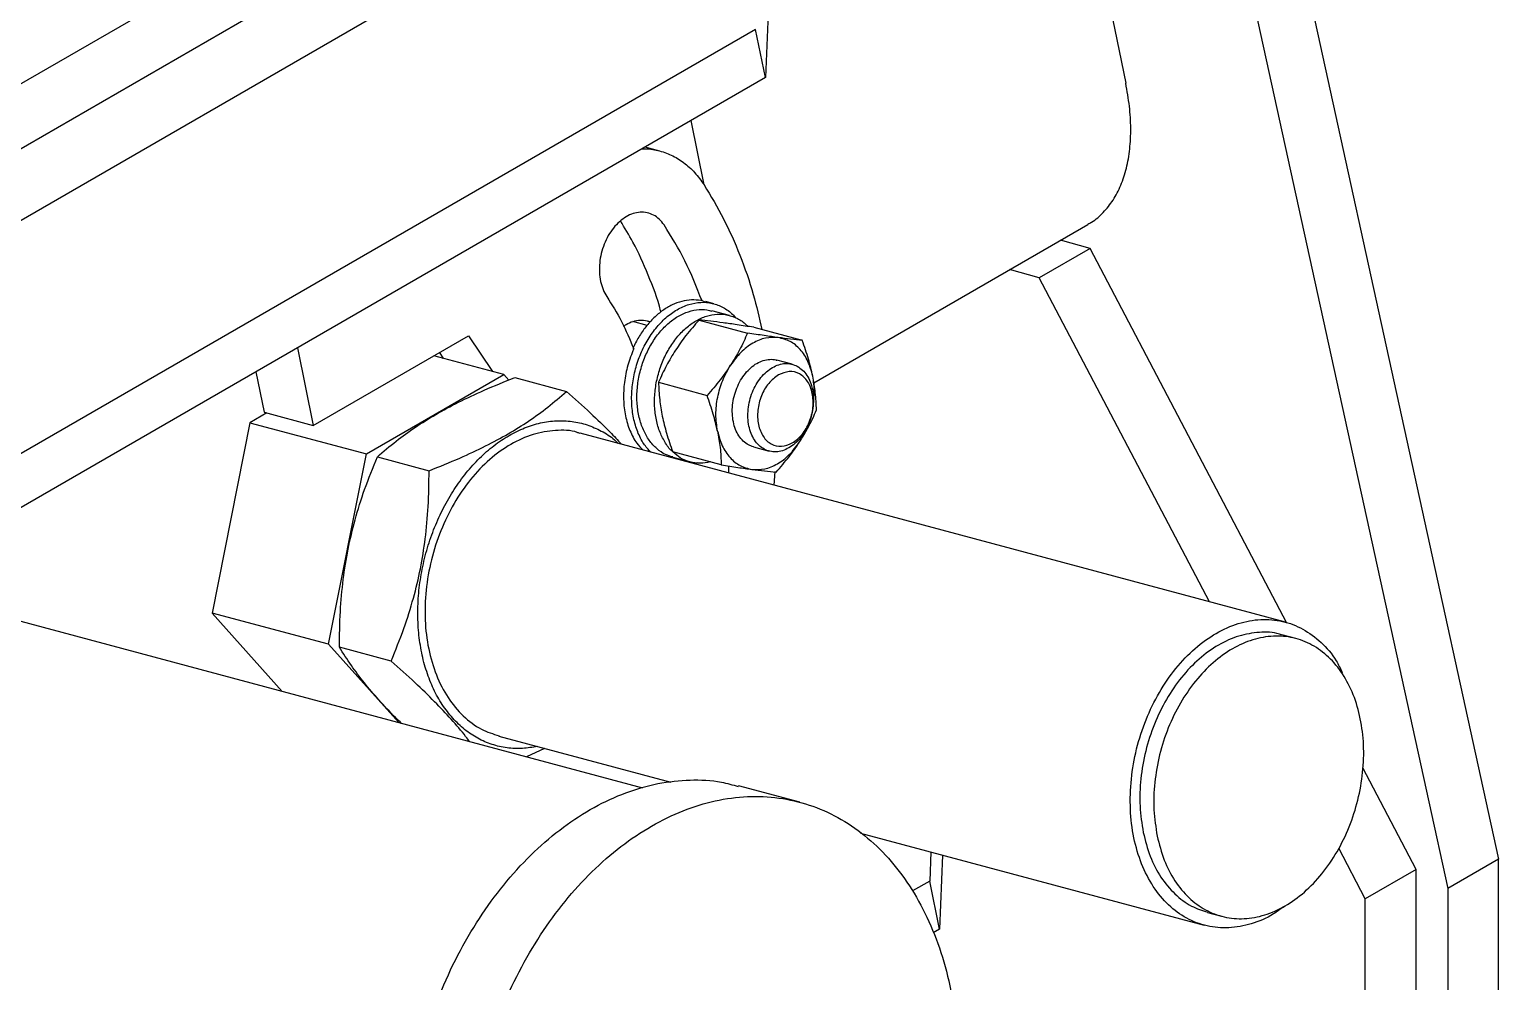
# Model space of a CAD drawing. Header units: millimetres. Extents: x 861 to 27901, y 673 to 17923.
# Drawn here: x 24661.3 to 24920.8, y 7155.1 to 7323.2 of the extents above; entities that cross this region are included whole.
import ezdxf

# ---------------------------------------------------------------- set-up
doc = ezdxf.new("R2010")
doc.units = ezdxf.units.MM
doc.header["$LTSCALE"] = 33.3

msp = doc.modelspace()

# ---------------------------------------------------------------- linework, layer by layer
at = {"color": 7, "linetype": 'Continuous', "lineweight": 25}
for p, q in [((24847.35, 7511.78), (24920.8, 7176.76)), ((24838.38, 7506.6), (24911.83, 7171.58)), ((24833.47, 7418.66), (24854.95, 7313.71)), ((24186.77, 7040.55), (24753.01, 7367.44)), ((24200.3, 7036.93), (24766.54, 7363.81)), ((24768.87, 7352.46), (24202.63, 7025.58)), ((24792.27, 7338.15), (24791.31, 7314.72)), ((24789.57, 7323.23), (24279.39, 7028.71)), ((24791.31, 7314.72), (24789.57, 7323.23)), ((24791.31, 7314.72), (24281.14, 7020.2)), ((24778.15, 7307.12), (24780.46, 7295.8)), ((24772.69, 7301.75), (24770.07, 7302.46)), ((24799.85, 7260.85), (24848.27, 7288.8)), ((24848.64, 7284.57), (24839.67, 7279.39)), ((24848.64, 7284.57), (24843.41, 7286)), ((24883.38, 7218.44), (24848.64, 7284.57)), ((24839.67, 7279.39), (24834.44, 7280.82)), ((24869.72, 7222.19), (24839.67, 7279.39)), ((24780.11, 7275.32), (24779.92, 7275.38)), ((24780.73, 7275.1), (24780.11, 7275.32)), ((24782.19, 7274.8), (24780.76, 7275.18)), ((24784.97, 7272.73), (24781.86, 7273.56)), ((24770.41, 7270.98), (24767.88, 7271.65)), ((24779.58, 7271.92), (24788.15, 7269.63)), ((24789.24, 7270.64), (24797.82, 7268.34)), ((24711.46, 7253.33), (24738.86, 7269.15)), ((24738.86, 7269.15), (24743.09, 7262.84)), ((24708.66, 7267), (24711.46, 7253.33)), ((24745.12, 7262.29), (24732.73, 7265.61)), ((24733.73, 7266.19), (24734.42, 7265.16)), ((24767.87, 7266.88), (24768.06, 7266.83)), ((24796.05, 7264.11), (24793.3, 7264.84)), ((24701.34, 7262.78), (24702.8, 7255.65)), ((24720.84, 7248.28), (24745.12, 7262.29)), ((24745.12, 7262.29), (24745.98, 7261.33)), ((24747.05, 7261.78), (24756.18, 7259.33)), ((24772.42, 7260.93), (24781, 7258.63)), ((24703.27, 7255.52), (24700.26, 7253.79)), ((24702.8, 7255.65), (24711.46, 7253.33)), ((24799.43, 7255.04), (24799.43, 7255.05)), ((24700.26, 7253.79), (24693.57, 7220.19)), ((24700.26, 7253.79), (24720.84, 7248.28)), ((24799.4, 7254.94), (24799.41, 7254.95)), ((24883.13, 7218.6), (24758.58, 7251.96)), ((24714.14, 7214.68), (24720.84, 7248.28)), ((24722.77, 7247.76), (24731.91, 7245.31)), ((24774.93, 7247.7), (24778.04, 7246.87)), ((24783.51, 7246.35), (24774.94, 7248.64)), ((24789.2, 7249.53), (24791.95, 7248.79)), ((24784.87, 7244.92), (24784.84, 7246.14)), ((24792.96, 7245.19), (24792.81, 7242.79)), ((24769.63, 7189.31), (24636.06, 7225.09)), ((24693.57, 7220.19), (24705.98, 7206.36)), ((24714.14, 7214.68), (24693.57, 7220.19)), ((24885, 7215.7), (24882.53, 7216.36)), ((24726.56, 7200.85), (24714.14, 7214.68)), ((24725.21, 7211.72), (24716.07, 7214.16)), ((24744.25, 7198.47), (24774.59, 7190.34)), ((24752.31, 7196.31), (24749.12, 7194.81)), ((24906.22, 7174.94), (24896.81, 7192.86)), ((24797.39, 7186.8), (24786.55, 7189.7)), ((24808.12, 7181.36), (24868.8, 7165.1)), ((24820.54, 7178.03), (24820.33, 7172.9)), ((24822.61, 7177.48), (24822.08, 7164.39)), ((24897.25, 7169.76), (24892.56, 7178.69)), ((24906.22, 7174.94), (24897.25, 7169.76)), ((24906.22, 7038.36), (24906.22, 7174.94)), ((24920.8, 7176.76), (24911.83, 7171.58)), ((24920.8, 7052.67), (24920.8, 7176.76)), ((24820.33, 7172.9), (24817.29, 7171.14)), ((24822.08, 7164.39), (24820.33, 7172.9)), ((24897.25, 7033.18), (24897.25, 7169.76)), ((24911.83, 7171.58), (24911.83, 7047.49)), ((24869.4, 7167.34), (24871.87, 7166.68)), ((24822.08, 7164.39), (24820.94, 7163.73))]:
    msp.add_line(p, q, dxfattribs=at)
for points, knots in [([(24848.24, 7288.85), (24848.47, 7288.97), (24849.5, 7289.47), (24851.02, 7290.87), (24852.77, 7293.03), (24854.14, 7295.67), (24855.13, 7298.69), (24855.72, 7302.07), (24855.89, 7305.73), (24855.67, 7309.62), (24855.19, 7312.35), (24854.95, 7313.71)], [0, 0, 0, 0, 0.034592, 0.155268, 0.275944, 0.39662, 0.517296, 0.637972, 0.758648, 0.879324, 1, 1, 1, 1]), ([(24769.52, 7302.13), (24769.63, 7302.14), (24770.59, 7302.23), (24772.34, 7301.9), (24774.71, 7301.12), (24776.89, 7299.79), (24778.87, 7298.03), (24779.95, 7296.52), (24780.49, 7295.76)], [0, 0, 0, 0, 0.024766, 0.219813, 0.414859, 0.609906, 0.804953, 1, 1, 1, 1]), ([(24780.49, 7295.76), (24781.66, 7293.81), (24784, 7289.93), (24786.87, 7283.41), (24789.17, 7276.87), (24790.22, 7272.33), (24790.7, 7270.25)], [0, 0, 0, 0, 0.260147, 0.520294, 0.780441, 1, 1, 1, 1]), ([(24772.86, 7273.33), (24772.84, 7273.41), (24772.27, 7275.71), (24770.64, 7279.88), (24768.31, 7285.22), (24766.46, 7288.19), (24765.7, 7289.41)], [0, 0, 0, 0, 0.012427, 0.378484, 0.744542, 1, 1, 1, 1]), ([(24771.05, 7248.62), (24770.63, 7249.08), (24769.71, 7250.09), (24768.69, 7252.15), (24767.96, 7254.6), (24767.63, 7257.3), (24767.72, 7260.11), (24768.22, 7262.95), (24769.1, 7265.7), (24770.35, 7268.26), (24771.91, 7270.52), (24773.71, 7272.4), (24775.69, 7273.83), (24777.78, 7274.76), (24779.89, 7275.13), (24781.95, 7274.96), (24783.85, 7274.21), (24785.24, 7273.3), (24785.86, 7272.51), (24786.02, 7272.31)], [0, 0, 0, 0, 0.0525012, 0.1142519, 0.1760025, 0.2377532, 0.2995039, 0.3612546, 0.4230053, 0.484756, 0.5465067, 0.6082574, 0.6700081, 0.7317588, 0.7935095, 0.8552602, 0.9170109, 0.9787615, 1, 1, 1, 1]), ([(24774.95, 7247.75), (24774.52, 7247.87), (24773.5, 7248.16), (24772.08, 7249.17), (24770.74, 7250.64), (24769.7, 7252.5), (24768.97, 7254.67), (24768.6, 7257.06), (24768.6, 7259.58), (24768.97, 7262.14), (24769.68, 7264.64), (24770.72, 7267), (24772.05, 7269.11), (24773.62, 7270.91), (24775.36, 7272.33), (24777.22, 7273.31), (24779.12, 7273.79), (24780.69, 7273.86), (24781.56, 7273.59), (24781.84, 7273.5)], [0, 0, 0, 0, 0.045194, 0.106846, 0.168498, 0.230149, 0.291801, 0.353453, 0.415105, 0.476757, 0.538409, 0.60006, 0.661712, 0.723364, 0.785016, 0.846668, 0.90832, 0.969971, 1, 1, 1, 1]), ([(24766.27, 7270.82), (24766.41, 7270.93), (24766.94, 7271.33), (24767.94, 7271.72), (24769.19, 7271.95), (24770.22, 7271.9), (24770.78, 7271.66), (24770.96, 7271.58)], [0, 0, 0, 0, 0.095917, 0.354252, 0.612587, 0.870922, 1, 1, 1, 1]), ([(24774.92, 7248.7), (24774.87, 7248.74), (24774.33, 7249.16), (24773.51, 7250.38), (24772.54, 7252.3), (24771.93, 7254.56), (24771.67, 7256.99), (24771.78, 7259.54), (24772.26, 7262.09), (24773.08, 7264.56), (24774.22, 7266.85), (24775.62, 7268.88), (24777.25, 7270.56), (24779.04, 7271.85), (24780.92, 7272.68), (24782.82, 7273.03), (24784.68, 7272.89), (24786.39, 7272.23), (24787.57, 7271.51), (24788.08, 7270.9), (24788.16, 7270.8)], [0, 0, 0, 0, 0.005533, 0.066973, 0.128413, 0.189853, 0.251293, 0.312733, 0.374172, 0.435612, 0.497052, 0.558492, 0.619932, 0.681372, 0.742812, 0.804252, 0.865692, 0.927131, 0.988571, 1, 1, 1, 1]), ([(24779.58, 7271.92), (24778.79, 7271.02), (24777.28, 7269.3), (24776.02, 7267.46), (24775.42, 7266.58)], [0, 0, 0, 0, 0.521843, 1, 1, 1, 1]), ([(24783.82, 7271.44), (24783.07, 7271.53), (24781.5, 7271.73), (24780.24, 7271.86), (24779.58, 7271.92)], [0, 0, 0, 0, 0.478157, 1, 1, 1, 1]), ([(24789.24, 7270.64), (24788.24, 7270.79), (24786.32, 7271.09), (24784.63, 7271.33), (24783.82, 7271.44)], [0, 0, 0, 0, 0.521843, 1, 1, 1, 1]), ([(24788.15, 7269.63), (24787.71, 7268.63), (24786.86, 7266.73), (24785.71, 7264.86), (24785.16, 7263.97)], [0, 0, 0, 0, 0.521843, 1, 1, 1, 1]), ([(24793.57, 7268.82), (24792.77, 7268.94), (24791.08, 7269.17), (24789.16, 7269.47), (24788.15, 7269.63)], [0, 0, 0, 0, 0.478157, 1, 1, 1, 1]), ([(24797.82, 7268.34), (24797.16, 7268.4), (24795.9, 7268.53), (24794.32, 7268.73), (24793.57, 7268.82)], [0, 0, 0, 0, 0.521843, 1, 1, 1, 1]), ([(24799.66, 7262.04), (24799.43, 7263.04), (24798.95, 7265.12), (24798.21, 7267.24), (24797.82, 7268.34)], [0, 0, 0, 0, 0.478157, 1, 1, 1, 1]), ([(24768.06, 7266.83), (24767.68, 7265.88), (24766.92, 7263.97), (24766.33, 7260.92), (24766.18, 7257.88), (24766.51, 7254.98), (24767.32, 7252.36), (24768.38, 7250.3), (24769.31, 7249.37), (24769.68, 7248.99)], [0, 0, 0, 0, 0.149668, 0.299337, 0.449005, 0.598674, 0.748342, 0.898011, 1, 1, 1, 1]), ([(24775.42, 7266.58), (24774.87, 7265.69), (24773.72, 7263.82), (24772.87, 7261.92), (24772.42, 7260.93)], [0, 0, 0, 0, 0.478157, 1, 1, 1, 1]), ([(24785.16, 7263.97), (24784.56, 7263.09), (24783.3, 7261.25), (24781.79, 7259.53), (24781, 7258.63)], [0, 0, 0, 0, 0.478157, 1, 1, 1, 1]), ([(24789.21, 7249.54), (24788.9, 7249.64), (24788.25, 7249.85), (24787.37, 7250.52), (24786.6, 7251.44), (24786, 7252.6), (24785.61, 7253.93), (24785.43, 7255.38), (24785.48, 7256.91), (24785.75, 7258.44), (24786.23, 7259.93), (24786.9, 7261.31), (24787.74, 7262.53), (24788.72, 7263.55), (24789.79, 7264.32), (24790.92, 7264.83), (24792.06, 7265.01), (24792.87, 7265), (24793.25, 7264.85), (24793.3, 7264.83)], [0, 0, 0, 0, 0.054137, 0.116637, 0.179137, 0.241637, 0.304137, 0.366637, 0.429137, 0.491637, 0.554137, 0.616637, 0.679137, 0.741637, 0.804137, 0.866637, 0.929137, 0.991637, 1, 1, 1, 1]), ([(24722.77, 7247.76), (24723.85, 7248.7), (24725.88, 7250.47), (24729.36, 7252.98), (24733.03, 7255.27), (24737.11, 7257.46), (24741.77, 7259.64), (24745.23, 7261.04), (24747.05, 7261.78)], [0, 0, 0, 0, 0.182375, 0.345749, 0.5, 0.654251, 0.817624, 1, 1, 1, 1]), ([(24772.42, 7260.93), (24772.47, 7259.92), (24772.55, 7257.98), (24772.92, 7255.92), (24773.1, 7254.94)], [0, 0, 0, 0, 0.521843, 1, 1, 1, 1]), ([(24799.76, 7257.37), (24799.84, 7257.96), (24800.06, 7259.57), (24799.82, 7261.08), (24799.66, 7262.04)], [0, 0, 0, 0, 0.364609, 1, 1, 1, 1]), ([(24800.33, 7256.06), (24800.29, 7257.07), (24800.2, 7259), (24799.84, 7261.06), (24799.66, 7262.04)], [0, 0, 0, 0, 0.521843, 1, 1, 1, 1]), ([(24731.91, 7245.31), (24733.73, 7246.05), (24737.19, 7247.45), (24741.85, 7249.64), (24745.92, 7251.82), (24749.59, 7254.11), (24753.07, 7256.62), (24755.11, 7258.39), (24756.18, 7259.33)], [0, 0, 0, 0, 0.1826877, 0.3459844, 0.5, 0.6540051, 0.8173015, 1, 1, 1, 1]), ([(24756.18, 7259.33), (24757.6, 7258.06), (24760.29, 7255.65), (24763.54, 7252.53), (24765.22, 7250.72), (24765.89, 7250)], [0, 0, 0, 0, 0.403477, 0.764128, 1, 1, 1, 1]), ([(24782.84, 7252.33), (24782.61, 7253.33), (24782.13, 7255.41), (24781.39, 7257.53), (24781, 7258.63)], [0, 0, 0, 0, 0.478157, 1, 1, 1, 1]), ([(24797.34, 7250.4), (24797.89, 7251.29), (24799.04, 7253.16), (24799.89, 7255.06), (24800.33, 7256.06)], [0, 0, 0, 0, 0.478157, 1, 1, 1, 1]), ([(24751.04, 7196.65), (24750.16, 7196.5), (24748.35, 7196.19), (24745.66, 7196.33), (24743, 7196.93), (24740.48, 7198.02), (24738.15, 7199.58), (24736.04, 7201.58), (24734.2, 7203.98), (24732.65, 7206.74), (24731.43, 7209.82), (24730.54, 7213.16), (24730.02, 7216.71), (24729.86, 7220.41), (24730.06, 7224.18), (24730.64, 7227.98), (24731.57, 7231.72), (24732.84, 7235.36), (24734.42, 7238.82), (24736.3, 7242.05), (24738.44, 7244.99), (24740.8, 7247.6), (24743.34, 7249.81), (24746.01, 7251.61), (24748.78, 7252.96), (24751.6, 7253.83), (24754.41, 7254.22), (24757.17, 7254.1), (24759.84, 7253.5), (24762.34, 7252.38), (24764.18, 7251.26), (24765.08, 7250.37), (24765.29, 7250.16)], [0, 0, 0, 0, 0.031812, 0.066017, 0.100222, 0.134426, 0.168631, 0.202836, 0.237041, 0.271245, 0.30545, 0.339655, 0.37386, 0.408064, 0.442269, 0.476474, 0.510679, 0.544883, 0.579088, 0.613293, 0.647498, 0.681702, 0.715907, 0.750112, 0.784317, 0.818521, 0.852726, 0.886931, 0.921136, 0.95534, 0.989545, 1, 1, 1, 1]), ([(24758.56, 7251.9), (24758.4, 7251.96), (24757.05, 7252.5), (24754.23, 7252.53), (24750.26, 7251.9), (24746.31, 7250.13), (24742.57, 7247.44), (24739.16, 7243.89), (24736.23, 7239.62), (24733.88, 7234.79), (24732.2, 7229.6), (24731.26, 7224.24), (24731.09, 7218.92), (24731.71, 7213.84), (24733.08, 7209.19), (24735.16, 7205.16), (24737.87, 7201.92), (24740.93, 7199.59), (24743.21, 7198.86), (24744.27, 7198.52)], [0, 0, 0, 0, 0.0083629, 0.0708629, 0.1333629, 0.1958629, 0.2583629, 0.3208629, 0.3833629, 0.4458629, 0.5083629, 0.5708629, 0.6333629, 0.6958629, 0.7583629, 0.8208629, 0.8833629, 0.9458629, 1, 1, 1, 1]), ([(24773.1, 7254.94), (24773.33, 7253.95), (24773.81, 7251.86), (24774.55, 7249.75), (24774.94, 7248.64)], [0, 0, 0, 0, 0.478157, 1, 1, 1, 1]), ([(24797.34, 7250.4), (24797.89, 7251.26), (24798.48, 7252.19), (24798.79, 7253.27), (24798.82, 7253.36)], [0, 0, 0, 0, 0.918948, 1, 1, 1, 1]), ([(24782.84, 7252.33), (24783.02, 7251.35), (24783.39, 7249.3), (24783.47, 7247.36), (24783.51, 7246.35)], [0, 0, 0, 0, 0.478157, 1, 1, 1, 1]), ([(24793.18, 7245.06), (24793.97, 7245.96), (24795.48, 7247.69), (24796.74, 7249.52), (24797.34, 7250.4)], [0, 0, 0, 0, 0.521843, 1, 1, 1, 1]), ([(24716.07, 7214.16), (24716.1, 7216.27), (24716.15, 7220.26), (24716.68, 7226.05), (24717.54, 7231.47), (24718.81, 7236.78), (24720.53, 7242.25), (24722, 7245.86), (24722.77, 7247.76)], [0, 0, 0, 0, 0.182375, 0.345749, 0.5, 0.654251, 0.817624, 1, 1, 1, 1]), ([(24781.58, 7246.87), (24780.98, 7246.76), (24779.74, 7246.53), (24777.95, 7246.82), (24776.32, 7247.48), (24775.43, 7248.26), (24775.02, 7248.62)], [0, 0, 0, 0, 0.2505014, 0.5140102, 0.7775189, 1, 1, 1, 1]), ([(24725.21, 7211.72), (24725.98, 7213.62), (24727.45, 7217.24), (24729.17, 7222.71), (24730.44, 7228.01), (24731.3, 7233.42), (24731.83, 7239.21), (24731.88, 7243.21), (24731.91, 7245.31)], [0, 0, 0, 0, 0.182688, 0.345984, 0.5, 0.654005, 0.817302, 1, 1, 1, 1]), ([(24779.26, 7246.71), (24779.18, 7246.66), (24779.01, 7246.58), (24778.85, 7246.56), (24778.77, 7246.55)], [0, 0, 0, 0, 0.521141, 1, 1, 1, 1]), ([(24783.51, 7246.35), (24784.52, 7246.19), (24786.44, 7245.89), (24788.13, 7245.66), (24788.93, 7245.55)], [0, 0, 0, 0, 0.521843, 1, 1, 1, 1]), ([(24788.93, 7245.55), (24789.68, 7245.45), (24791.26, 7245.25), (24792.52, 7245.13), (24793.18, 7245.06)], [0, 0, 0, 0, 0.478157, 1, 1, 1, 1]), ([(24882.83, 7168.37), (24882.24, 7167.92), (24880.41, 7166.53), (24877.12, 7165.21), (24873.14, 7164.46), (24869.26, 7164.81), (24865.64, 7166.18), (24862.42, 7168.54), (24859.71, 7171.8), (24857.64, 7175.83), (24856.26, 7180.47), (24855.65, 7185.55), (24855.81, 7190.88), (24856.75, 7196.24), (24858.43, 7201.43), (24860.78, 7206.25), (24863.72, 7210.52), (24867.12, 7214.08), (24870.87, 7216.77), (24874.81, 7218.51), (24878.8, 7219.23), (24882.67, 7218.89), (24886.3, 7217.52), (24889.5, 7215.13), (24891.85, 7212.49), (24892.84, 7210.42), (24893.18, 7209.71)], [0, 0, 0, 0, 0.020943, 0.06443, 0.107917, 0.151404, 0.194891, 0.238378, 0.281865, 0.325352, 0.368839, 0.412326, 0.455813, 0.4993, 0.542787, 0.586274, 0.629761, 0.673248, 0.716735, 0.760222, 0.803709, 0.847196, 0.890683, 0.93417, 0.977657, 1, 1, 1, 1]), ([(24882.52, 7216.3), (24882.37, 7216.36), (24881.13, 7216.85), (24878.54, 7216.88), (24874.91, 7216.3), (24871.29, 7214.68), (24867.86, 7212.22), (24864.74, 7208.96), (24862.05, 7205.05), (24859.9, 7200.63), (24858.36, 7195.87), (24857.51, 7190.96), (24857.32, 7186.06), (24857.79, 7183.02), (24858.03, 7181.49)], [0, 0, 0, 0, 0.012018, 0.101835, 0.191651, 0.281468, 0.371284, 0.461101, 0.550917, 0.640734, 0.73055, 0.820367, 0.910183, 1, 1, 1, 1]), ([(24727.04, 7200.72), (24726.69, 7201.06), (24725.23, 7202.47), (24723, 7204.87), (24720.38, 7207.95), (24718.03, 7211.07), (24716.75, 7213.09), (24716.07, 7214.16)], [0, 0, 0, 0, 0.070546, 0.289682, 0.508816, 0.74091, 1, 1, 1, 1]), ([(24739.07, 7197.5), (24738.84, 7197.81), (24737.9, 7199.07), (24735.86, 7201.43), (24732.88, 7204.6), (24729.33, 7208.04), (24726.63, 7210.45), (24725.21, 7211.72)], [0, 0, 0, 0, 0.070876, 0.289678, 0.508464, 0.74045, 1, 1, 1, 1]), ([(24728.27, 7131.26), (24728.64, 7133.81), (24729.38, 7138.92), (24731.4, 7146.46), (24734.04, 7153.77), (24737.34, 7160.7), (24741.21, 7167.15), (24745.59, 7173), (24750.41, 7178.16), (24755.59, 7182.53), (24761.03, 7186.04), (24766.64, 7188.62), (24772.34, 7190.26), (24778, 7190.85), (24782.78, 7190.66), (24785.53, 7189.87), (24786.52, 7189.58)], [0, 0, 0, 0, 0.073739, 0.147478, 0.221217, 0.294957, 0.368696, 0.442435, 0.516174, 0.589913, 0.663652, 0.737391, 0.81113, 0.88487, 0.958609, 1, 1, 1, 1]), ([(24739.11, 7128.36), (24739.47, 7130.91), (24740.21, 7136.02), (24742.23, 7143.56), (24744.87, 7150.87), (24748.17, 7157.8), (24752.04, 7164.25), (24756.42, 7170.1), (24761.24, 7175.26), (24766.42, 7179.63), (24771.86, 7183.13), (24777.47, 7185.72), (24783.17, 7187.35), (24788.84, 7187.98), (24794.4, 7187.61), (24799.74, 7186.25), (24804.78, 7183.91), (24809.43, 7180.63), (24813.61, 7176.48), (24817.25, 7171.52), (24820.29, 7165.85), (24822.67, 7159.54), (24824.37, 7152.73), (24825.28, 7145.5), (24825.58, 7139.88), (24825.33, 7136.68), (24825.28, 7136.03)], [0, 0, 0, 0, 0.042998, 0.085997, 0.128995, 0.171994, 0.214992, 0.257991, 0.300989, 0.343988, 0.386986, 0.429984, 0.472983, 0.515981, 0.55898, 0.601978, 0.644977, 0.687975, 0.730973, 0.773972, 0.81697, 0.859969, 0.902967, 0.945966, 0.988964, 1, 1, 1, 1]), ([(24858.03, 7181.49), (24858.4, 7180.05), (24859.14, 7177.15), (24861.08, 7173.48), (24863.55, 7170.51), (24866.36, 7168.37), (24868.45, 7167.71), (24869.42, 7167.4)], [0, 0, 0, 0, 0.205499, 0.410999, 0.616498, 0.821998, 1, 1, 1, 1])]:
    msp.add_open_spline(points, degree=3, knots=knots, dxfattribs=at)
for points in [[(24773.41, 7288.7), (24773.14, 7289.06), (24772.59, 7289.77), (24771.56, 7290.49), (24770.42, 7290.91), (24769.19, 7291), (24767.94, 7290.76), (24766.7, 7290.2), (24765.52, 7289.33), (24764.45, 7288.2), (24763.53, 7286.85), (24762.8, 7285.32), (24762.28, 7283.69), (24762, 7282), (24761.96, 7280.32), (24762.17, 7278.73), (24762.6, 7277.26), (24763.07, 7276.46), (24763.3, 7276.05)], [(24780.11, 7275.32), (24779.16, 7277.72), (24777.26, 7282.53), (24774.69, 7286.64), (24773.41, 7288.7)], [(24763.3, 7276.05), (24764.2, 7274.62), (24765.99, 7271.77), (24767.37, 7268.48), (24768.06, 7266.83)], [(24779.92, 7275.38), (24779.37, 7275.43), (24778.26, 7275.55), (24776.54, 7275.26), (24774.83, 7274.64), (24773.17, 7273.66), (24771.6, 7272.36), (24770.17, 7270.77), (24768.89, 7268.95), (24768.21, 7267.57), (24767.87, 7266.88)], [(24793.57, 7268.82), (24792.83, 7268.85), (24791.33, 7268.89), (24789.05, 7267.93), (24786.91, 7266.33), (24785.74, 7264.76), (24785.16, 7263.97)], [(24799.66, 7262.04), (24799.42, 7262.94), (24798.93, 7264.73), (24797.51, 7266.8), (24795.72, 7268.3), (24794.29, 7268.65), (24793.57, 7268.82)], [(24782.84, 7252.33), (24782.71, 7253.29), (24782.44, 7255.21), (24782.8, 7258.31), (24783.66, 7261.34), (24784.66, 7263.09), (24785.16, 7263.97)], [(24795.45, 7249.36), (24795.08, 7249.17), (24794.34, 7248.8), (24793.19, 7248.61), (24792.08, 7248.7), (24791.05, 7249.1), (24790.12, 7249.78), (24789.35, 7250.71), (24788.75, 7251.86), (24788.36, 7253.19), (24788.18, 7254.65), (24788.23, 7256.17), (24788.5, 7257.71), (24788.98, 7259.19), (24789.65, 7260.57), (24790.5, 7261.79), (24791.47, 7262.83), (24792.19, 7263.3), (24792.55, 7263.54)], [(24793.61, 7262.23), (24794.24, 7262.5), (24795.52, 7263.04), (24797.39, 7262.56), (24798.85, 7261.18), (24799.7, 7259.04), (24799.82, 7256.47), (24799.17, 7253.86), (24797.86, 7251.61), (24796.09, 7250.07), (24794.13, 7249.46), (24792.28, 7249.88), (24790.82, 7251.27), (24789.96, 7253.41), (24789.85, 7255.99), (24790.5, 7258.58), (24791.8, 7260.88), (24793, 7261.78), (24793.61, 7262.23)], [(24792.55, 7263.54), (24792.92, 7263.73), (24793.67, 7264.1), (24794.81, 7264.29), (24795.92, 7264.19), (24796.96, 7263.8), (24797.88, 7263.12), (24798.66, 7262.19), (24799.25, 7261.04), (24799.65, 7259.71), (24799.82, 7258.25), (24799.77, 7256.73), (24799.51, 7255.19), (24799.03, 7253.71), (24798.35, 7252.32), (24797.51, 7251.11), (24796.54, 7250.07), (24795.82, 7249.6), (24795.45, 7249.36)], [(24782.84, 7252.33), (24783.09, 7251.43), (24783.58, 7249.64), (24785, 7247.57), (24786.79, 7246.07), (24788.22, 7245.72), (24788.93, 7245.55)], [(24788.93, 7245.55), (24789.68, 7245.53), (24791.17, 7245.49), (24793.45, 7246.44), (24795.6, 7248.04), (24796.76, 7249.62), (24797.34, 7250.4)], [(24860.49, 7180.83), (24860.26, 7182.36), (24859.78, 7185.4), (24859.97, 7190.3), (24860.82, 7195.21), (24862.36, 7199.97), (24864.52, 7204.39), (24867.21, 7208.3), (24870.33, 7211.55), (24873.76, 7214.03), (24877.37, 7215.62), (24881.03, 7216.28), (24884.58, 7215.97), (24887.9, 7214.71), (24890.85, 7212.54), (24893.33, 7209.56), (24895.23, 7205.87), (24896.49, 7201.61), (24897.06, 7196.96), (24896.9, 7192.08), (24896.04, 7187.17), (24894.51, 7182.41), (24892.35, 7177.99), (24889.66, 7174.08), (24886.54, 7170.82), (24883.11, 7168.35), (24879.5, 7166.76), (24875.84, 7166.1), (24872.29, 7166.41), (24868.97, 7167.67), (24866.02, 7169.83), (24863.55, 7172.82), (24861.61, 7176.49), (24860.87, 7179.38), (24860.49, 7180.83)]]:
    msp.add_open_spline(points, degree=3, dxfattribs=at)

doc.saveas('drawing.dxf')
